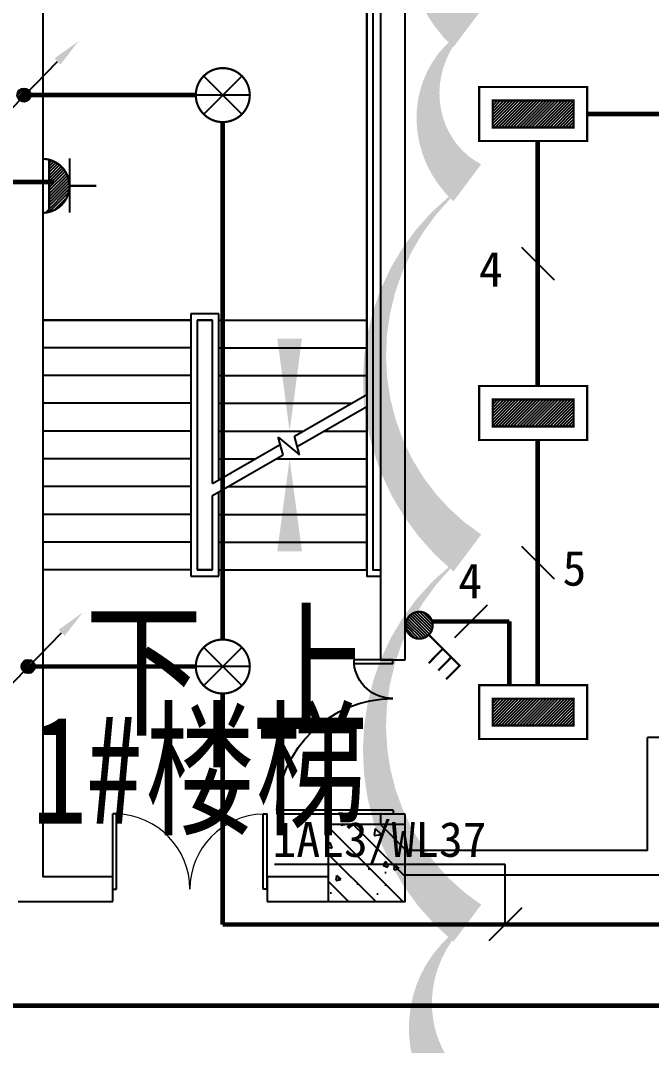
# Model space of a CAD drawing. Header units: millimetres. Extents: x -633009578 to 5705885, y -633235091 to 2571734.
# Drawn here: x 2784152 to 2790290, y 2184960 to 2194928 of the extents above; entities that cross this region are included whole.
import ezdxf

# ---------------------------------------------------------------- set-up
doc = ezdxf.new("R2010")
doc.units = ezdxf.units.MM
doc.header["$LTSCALE"] = 1000
doc.header["$MEASUREMENT"] = 0
doc.layers.get('0').update_dxf_attribs({"color": 9})
for name, color, linetype in [('3T_WOOD', 21, 'Continuous'), ('A-COLUM(柱)', 255, 'Continuous'), ('A-DOOR(门）', 4, 'Continuous'), ('A-STAR(楼梯)', 51, 'Continuous'), ('A-TEXT(房间)', 243, 'Continuous'), ('A-WALL(墙)', 255, 'Continuous'), ('DIM_MODI', 6, 'Continuous'), ('DIM_SYMB', 3, 'Continuous'), ('PUB_TEXT', 7, 'Continuous'), ('电-弱电平面-箭头', 3, 'Continuous'), ('电-强电平面-标注', 3, 'Continuous'), ('电-强电平面-线缆', 3, 'Continuous'), ('设备-插座', 3, 'Continuous'), ('设备-照明', 3, 'Continuous')]:
    doc.layers.add(name, color=color, linetype=linetype)
doc.styles.add('_TCH', font='simhei.ttf', dxfattribs={"width": 0.75, "bigfont": 'hztxt.shx'})
doc.styles.add('_TCH_DIM', font='simhei.ttf', dxfattribs={"width": 0.8, "bigfont": 'hztxt.shx'})
doc.styles.add('ELEC-DIM', font='simhei.ttf')
doc.styles.add('IDQSTYLE', font='simhei.ttf', dxfattribs={"width": 0.707, "bigfont": 'hztxt.shx'})

# ---------------------------------------------------------------- blocks, each defined once
blk = doc.blocks.new('$DorLib2D$00000225')
at = {"color": 0}
for p, q in [((0.4750000000000032, -0.001447885298549778), (0.4750000000000032, 0.7521225008925327)), ((0.4750000000000032, 0.7521225008925327), (0.5000000000000036, 0.7521225008925363)), ((0.5000000000000036, -0.001447885298549778), (0.5000000000000036, 0.7521225008925363)), ((-0.4999999999999982, -3.552713678800501e-15), (-0.5, 0.252035990386009)), ((-0.4750000000000014, 0.252035990386009), (-0.5, 0.252035990386009)), ((-0.4749999999999996, -3.552713678800501e-15), (-0.4750000000000014, 0.252035990386009)), ((-0.4749999999999996, -3.552713678800501e-15), (-0.4999999999999947, -3.552713678800501e-15)), ((0.4750000000000032, -0.001447885298549778), (0.4999999999999929, -0.001447885298549778))]:
    blk.add_line(p, q, dxfattribs=at)
for centre, radius, start, end in [((0.5046168020419071, -0.001920809357812914), 0.7546247204382253, 92.24926861260724, 179.7237749158362), ((-0.5007908120542499, 0.002572563917482285), 0.2507930763238999, 359.7898704778746, 84.09743784757413)]:
    blk.add_arc(centre, radius, start, end, dxfattribs=at)
blk = doc.blocks.new('$DorLib2D$00000002')
for p, q in [((-0.5, -5.684341886080802e-17), (-0.5000000000000007, 0.4875)), ((-0.4750000000000007, 0.4875), (-0.5000000000000007, 0.4875)), ((-0.475, -2.842170943040401e-17), (-0.4750000000000007, 0.4875)), ((0.475, -2.842170943040401e-17), (0.4750000000000007, 0.4875)), ((0.4750000000000007, 0.4875), (0.5000000000000007, 0.4875)), ((0.5, -5.684341886080802e-17), (0.5000000000000007, 0.4875)), ((-0.5, -5.684341886080802e-17), (-0.475, -2.842170943040401e-17)), ((0.5, -5.684341886080802e-17), (0.475, -2.842170943040401e-17))]:
    blk.add_line(p, q)
at = {"lineweight": 13}
for centre, start, end in [((-0.4875, -4.263256414560601e-17), 0, 88.53071641864632), ((0.4875, -4.263256414560601e-17), 91.4692835813537, 180)]:
    blk.add_arc(centre, 0.4875, start, end, dxfattribs=at)
blk = doc.blocks.new('_FZH')
h = blk.add_hatch()
h.set_pattern_fill('钢筋混凝土', color=256, scale=0.1, style=0)
h.set_pattern_definition([(45, (0, 0), (-0.1767766952966369, 0.1767766952966369), []), (50, (0, 0), (0.7172601826007535, -0.06275213498259512), [0.07500000000000001, -0.8250000000000001]), (355, (0, 0), (-0.138751333613, 0.7521921337000119), [0.06, -0.66]), (100.4514, (0.05977168000000001, -0.00522934), (0.5785093817140216, 0.6894395420609536), [0.06374019, -0.701142112]), (46.1842, (0, 0.2), (1.067241048625645, -0.1655190143290181), [0.1125, -1.2375]), (96.6356, (0.088936745, 0.186206693), (0.9346627055487033, 0.9741178709004418), [0.095610288, -1.051713]), (351.1842, (0, 0.2), (0.9346619451336272, 0.9741186009253247), [0.09000000000000001, -0.9900000000000001]), (21, (0.1, 0.15), (0.5969070521184617, -0.4026188906653388), [0.07500000000000001, -0.8250000000000001]), (326, (0.1, 0.15), (0.2433153319215824, 0.7251500450468529), [0.06, -0.66]), (71.4514, (0.149742233, 0.116448394), (0.84022262858149, 0.3225304967099524), [0.06374019, -0.701142112]), (37.50000000000001, (0, 0), (0.01215985531729062, 0.3328938538313115), [0, -0.652, 0, -0.67, 0, -0.6625000000000001]), (7.499999999999999, (0, 0), (0.2630695374421486, 0.3944117118823603), [0, -0.382, 0, -0.637, 0, -0.2525]), (-32.5, (-0.223, 0), (0.533822436172409, -0.02255487173437976), [0, -0.25, 0, -0.78, 0, -1.035]), (-42.5, (-0.323, 0), (0.5831861693423862, 0.1001049823323177), [0, -0.325, 0, -0.518, 0, -0.735])])
h.paths.add_polyline_path([(-0.5, -0.5), (0.5, -0.5), (0.5, 0.5), (-0.5, 0.5)])
blk.add_lwpolyline([(-0.5, -0.5), (0.5, -0.5), (0.5, 0.5), (-0.5, 0.5)], close=True)
blk = doc.blocks.new('9-29-1')
at = {"layer": 'A-STAR(楼梯)'}
for p, q in [((1128490.598288357, 1517857.113137866), (1128490.598288357, 1514037.113137866)), ((1131640.598288357, 1514037.113137866), (1131640.598288273, 1517107.113138146)), ((1130200.598288326, 1514097.113137588), (1129930.598288522, 1514097.113137588)), ((1129930.598288522, 1514097.113137588), (1129930.598288522, 1511547.113139914)), ((1130200.598288285, 1512481.476479217), (1130200.598288326, 1514097.113137588)), ((1128490.598288357, 1514037.113137866), (1128490.598288357, 1511607.113137866)), ((1129930.598288421, 1514037.113137821), (1128490.598288357, 1514037.113137866)), ((1128490.598288357, 1514037.113137866), (1129930.598288421, 1514037.113137938)), ((1129990.598288357, 1514037.113137866), (1129990.598288357, 1511607.113137866)), ((1130140.598288326, 1514037.113137588), (1129990.598288326, 1514037.113137588)), ((1129990.598288326, 1514037.113137588), (1129990.598288326, 1511607.113137588)), ((1129990.598286338, 1514037.113137826), (1130140.598288972, 1514037.113137899)), ((1130140.598288232, 1512446.835463034), (1130140.598288357, 1514037.113137866)), ((1130140.598288432, 1512446.83546315), (1130140.598288326, 1514037.113137588)), ((1130200.598288285, 1514037.113138146), (1131640.598288357, 1514037.113137866)), ((1130200.598288284, 1514037.113137898), (1131640.598288357, 1514037.113137866)), ((1131640.598288433, 1513312.86086716), (1131640.598288357, 1514037.113137866)), ((1129930.598288421, 1513767.113138146), (1128490.598288357, 1513767.113137866)), ((1130200.598288285, 1513767.113137821), (1131640.598288357, 1513767.113137866)), ((1129930.598288421, 1513497.113137821), (1128490.598288357, 1513497.113137866)), ((1130200.598288285, 1513497.113137821), (1131640.598288357, 1513497.113137866)), ((1130937.719672909, 1512907.053708757), (1131640.598288432, 1513312.86086669)), ((1129930.598288421, 1513227.113137821), (1128490.598288357, 1513227.113137866)), ((1130200.598288285, 1513227.113137821), (1131492.078864987, 1513227.113138043)), ((1130964.514592136, 1512807.053708814), (1131640.598288432, 1513197.390812881)), ((1131640.598288357, 1511607.113137866), (1131640.598288432, 1513197.390812717)), ((1129930.598288421, 1512957.113137821), (1128490.598288357, 1512957.113137866)), ((1130200.598288285, 1512957.113137821), (1131024.425146512, 1512957.113137759)), ((1130826.194224788, 1512727.194407463), (1130780.012762378, 1512899.545956773)), ((1130780.012762378, 1512899.545956773), (1130986.057703817, 1512726.653722406)), ((1130986.057703817, 1512726.653722406), (1130937.719672909, 1512907.053708757)), ((1131224.425147507, 1512957.113137765), (1131640.598288357, 1512957.113137866)), ((1130140.598288232, 1512446.835462711), (1130799.399305556, 1512827.194407423)), ((1129930.598288421, 1512687.113137821), (1128490.598288357, 1512687.113137866)), ((1130140.598288232, 1512331.365408675), (1130826.194224788, 1512727.194407463)), ((1130200.598288285, 1512687.113138146), (1130556.771429664, 1512687.113138281)), ((1130756.77142959, 1512687.113138242), (1131640.598288357, 1512687.113137866)), ((1129930.598288421, 1512417.113138146), (1128490.598288357, 1512417.113137866)), ((1130289.117710929, 1512417.113137707), (1131640.598288357, 1512417.113137866)), ((1130140.598288357, 1511607.113137866), (1130140.598288232, 1512331.365408976)), ((1130140.598288326, 1511607.113137588), (1130140.598288432, 1512331.365409092)), ((1130200.598288326, 1511547.113139914), (1130200.598288285, 1512366.006425181)), ((1129930.598288421, 1512147.113137821), (1128490.598288357, 1512147.113137866)), ((1130200.598288285, 1512147.113137821), (1131640.598288357, 1512147.113137866)), ((1129930.598288421, 1511877.113137821), (1128490.598288357, 1511877.113137866)), ((1130200.598288285, 1511877.113137821), (1131640.598288357, 1511877.113137866)), ((1129930.598288421, 1511607.113137821), (1128490.598288357, 1511607.113137866)), ((1129990.598288326, 1511607.113137588), (1130140.598288326, 1511607.113137588)), ((1130140.598288357, 1511607.113137866), (1129990.598288357, 1511607.113137866)), ((1130200.598288285, 1511607.113137821), (1131640.598288357, 1511607.113137866)), ((1129930.598288522, 1511547.113139914), (1130200.598288326, 1511547.113139914))]:
    blk.add_line(p, q, dxfattribs=at)
for points in [[(1131640.598288354, 1517107.113137866), (1131640.59828867, 1511547.113137805), (1131775.598288342, 1511547.113137804)], [(1131700.598288354, 1517107.113137866), (1131700.598288666, 1511607.113137805), (1131775.598288342, 1511607.113137804)]]:
    blk.add_lwpolyline(points, dxfattribs=at)
at = {"layer": 'A-WALL(墙)'}
for p, q in [((1128490.598288357, 1517857.113137719), (1128490.598288357, 1513157.113137866)), ((1131775.598288301, 1517107.113138146), (1131775.598288349, 1510732.11313798)), ((1132015.598288361, 1510732.113137983), (1132015.598288279, 1517107.113138146)), ((1128490.598288357, 1513157.113137866), (1128490.598288357, 1510857.113137866)), ((1128490.598288357, 1510857.113137866), (1128490.598288195, 1508622.113137914)), ((1131775.598288349, 1510732.11313798), (1132015.598288361, 1510732.113137983)), ((1136670.598293232, 1509977.113137821), (1134370.598293589, 1509977.113137821)), ((1134370.598293583, 1508877.113137756), (1134370.598293589, 1509977.113137821)), ((1132015.598288379, 1509232.113137982), (1131775.598288365, 1509232.11313798)), ((1131775.598288365, 1509232.11313798), (1131775.598288227, 1509132.113138146)), ((1132015.598287764, 1509132.113138146), (1132015.598288379, 1509232.113137982)), ((1134370.598293583, 1508877.113137756), (1132015.598288369, 1508877.113137756)), ((1129170.59828859, 1508622.113137905), (1128490.598288195, 1508622.113137914)), ((1129170.59828859, 1508382.113137976), (1129170.59828859, 1508622.113137905)), ((1131265.598288357, 1508622.113138025), (1130670.598288589, 1508622.113137965)), ((1130670.598288589, 1508622.113137965), (1130670.59828859, 1508382.113137947)), ((1134490.598293264, 1508637.113137866), (1132015.598288357, 1508637.113137866)), ((1128250.598288386, 1508382.113138082), (1129170.59828859, 1508382.113137976)), ((1130670.59828859, 1508382.113137947), (1131265.598288357, 1508382.113138025))]:
    blk.add_line(p, q, dxfattribs=at)
at = {"layer": 'DIM_MODI'}
blk.add_lwpolyline([(1143665.156910568, 1520921.590503409, 0, 450, 0.5), (1141265.156910568, 1520921.590503409, 0, 450, 0.5), (1137215.156910568, 1520921.590503409, 0, 450, 0.5), (1134815.156910568, 1520921.590503409, 0, 450, 0.5), (1133015.156910568, 1520921.590503409, 0, 450, 0.5), (1132619.169688425, 1520921.590503409, 0, 450, 0.5), (1132619.169688425, 1518671.590503409, 0, 450, 0.5), (1132619.169688425, 1516871.590503409, 0, 450, 0.5), (1132619.169688425, 1515371.590503409, 0, 450, 0.5), (1132619.169688425, 1511771.590503409, 0, 450, 0.5), (1132619.169688425, 1508171.590503409, 0, 450, 0.5), (1132619.169688425, 1506371.590503409, 0, 450, 0.5), (1132619.169688425, 1502955.070589236, 0, 450, 0.5), (1134569.169688425, 1502955.070589236, 0, 450, 0.5), (1137719.169688425, 1502955.070589236, 0, 450, 0.5), (1140869.169688425, 1502955.070589236, 0, 450, 0.5), (1144469.169688425, 1502955.070589236, 0, 450, 0.5)], format="xyseb", dxfattribs=at)
at = {"layer": 'DIM_SYMB'}
for points in [[(1129240.598288357, 1511472.113137866, 0, 0, 0), (1129240.598288357, 1515947.113137866, 0, 0, 0), (1130890.598288357, 1515947.113137866, 0, 0, 0), (1130890.598288357, 1512957.113137866, 0, 240.0000000000001, 0), (1130890.598288357, 1513857.113137866, 0, 0, 0)], [(1130890.598288357, 1511472.113137866, 0, 0, 0), (1130890.598288357, 1512687.113137866, 0, 240.0000000000001, 0), (1130890.598288357, 1511787.113137866, 0, 0, 0)]]:
    blk.add_lwpolyline(points, format="xyseb", dxfattribs=at)
at = {"layer": 'A-COLUM(柱)', "xscale": 750, "yscale": 750, "zscale": 750, "rotation": 270}
blk.add_blockref('_FZH', (1131640.598288357, 1508757.113137866), dxfattribs=at)
at = {"layer": 'A-DOOR(门）', "xscale": -1500, "yscale": 1500, "zscale": 1500, "rotation": 90.00000000059569}
blk.add_blockref('$DorLib2D$00000225', (1131895.598288344, 1509982.11313793), dxfattribs=at)
at = {"layer": 'A-DOOR(门）', "extrusion": (0, 0, -1), "xscale": -1500, "yscale": 1500, "zscale": 1500}
blk.add_blockref('$DorLib2D$00000002', (-1129920.598288403, 1508502.113138025), dxfattribs=at)
at = {"layer": 'A-TEXT(房间)', "style": '_TCH', "width": 0.75}
for s, p in [('楼梯', (1129484.537903475, 1509139.074919229)), ('1#', (1128382.037903475, 1509139.074919229))]:
    blk.add_text(s, height=1050, dxfattribs=at).set_placement(p)
at = {"layer": 'PUB_TEXT', "style": '_TCH_DIM', "width": 0.8}
for s, p in [('上', (1130516.897500955, 1510107.113137866)), ('下', (1128899.968367097, 1510107.113137866))]:
    blk.add_text(s, height=1050, dxfattribs=at).set_placement(p)
blk = doc.blocks.new('HC000073')
at = {"color": 0, "linetype": 'Continuous'}
for p, q in [((-1.76776695296229, 1.76776695296229), (1.767766952970533, -1.767766952970533)), ((1.76776695297059, 1.767766952970476), (-1.767766952966383, -1.767766952966497)), ((-2.499999999999943, -5.684341886080801e-14), (2.500000000000057, -5.684341886080801e-14))]:
    blk.add_line(p, q, dxfattribs=at)
at = {"color": 0, "linetype": 'Continuous', "const_width": 0.2}
blk.add_lwpolyline([(1.76776695296644, -1.76776695296644, 0.1989123673796617), (2.500000000000057, 0, 0.1989123673796613), (1.767766952966383, 1.767766952966326, 0.198912367379653), (1.137288912133798e-13, 2.499999999999943, 0.1989123673796647), (-1.767766952966269, 1.767766952966327, 0.1989123673796613), (-2.499999999999943, 1.951292859901378e-16, 0.1989123673796761), (-1.767766952966269, -1.76776695296644, 0.1989123673796719), (1.12894543431545e-13, -2.500000000000057, 0.1989123673796541)], format="xyb", close=True, dxfattribs=at)
at = {"color": 0, "style": 'IDQSTYLE', "width": 0.7}
blk.add_attdef('PSFHATT', (4.500000010000057, -2.500000010000057), '', height=2.5, dxfattribs=at)
blk = doc.blocks.new('*X147')
at = {"color": 0, "linetype": 'Continuous'}
for p, q in [((192.590110055903, 446.7242872143482), (193.9264208598343, 448.0605980182795)), ((192.6512440212146, 447.2096852483717), (193.4410228258108, 447.9994640529679)), ((192.666080612941, 446.3759937026742), (194.2747143715083, 447.9846274612416)), ((192.8122309321682, 446.0978799531896), (194.552828120993, 447.8384771420143)), ((193.0126674313866, 445.874052383696), (194.7766556904866, 447.6380406427959)), ((193.2651240367983, 445.7022449203958), (194.9484631537868, 447.3855840373842)), ((193.5780466605768, 445.5909034754624), (195.0598045987202, 447.0726614136058)), ((193.9838870800477, 445.5724798262212), (195.0782282479613, 446.6668209941349))]:
    blk.add_line(p, q, dxfattribs=at)
blk = doc.blocks.new('HC001443')
at = {"color": 0, "linetype": 'Continuous'}
for p, q in [((0, -0.05776119327242668), (3.105492900474815, 3.117216328523909)), ((1.307398633798584e-12, -0.05776119327106244), (-3.105492900473507, -3.232738715067399))]:
    blk.add_line(p, q, dxfattribs=at)
for points in [[(3.105492900474815, 3.117216328523909, 0.8, 0, 0), (5.057392361378561, 5.003787405167827, 0, 0, 0)], [(-3.105492900473507, -3.232738715067399, 0.8, 0, 0), (-5.057392361377197, -5.119309791711203, 0, 0, 0)]]:
    blk.add_lwpolyline(points, format="xyseb", dxfattribs=at)
blk.add_circle((0, 0), 0.625, dxfattribs=at)
at = {"color": 0, "linetype": 'Continuous', "xscale": 0.5, "yscale": 0.5, "zscale": 0.5}
blk.add_blockref('*X147', (-96.91845018383214, -223.4069038532592), dxfattribs=at)
at = {"color": 0, "style": 'IDQSTYLE', "width": 0.7}
blk.add_attdef('PSFHATT', (7.057392361378561, -5.119309791711203), '', height=2.5, dxfattribs=at)
blk = doc.blocks.new('*X164')
at = {"color": 0, "linetype": 'Continuous'}
for p, q in [((159.595646846908, 156.7672197221619), (159.6233466819307, 156.7949195571846)), ((159.6640079704214, 156.5527381332005), (159.9061893944054, 156.7949195571846)), ((159.747532531186, 156.3534199814905), (160.18903210688, 156.7949195571846)), ((159.8446775338837, 156.1677222717137), (160.4718748193546, 156.7949195571846)), ((159.9544025265515, 155.9946045519069), (160.7547175318292, 156.7949195571846)), ((160.0760273856543, 155.833386698535), (161.0375602443038, 156.7949195571846)), ((160.2091522122192, 155.6836688126253), (161.3204029567785, 156.7949195571846)), ((160.3536147760518, 155.5452886639833), (161.6032456692531, 156.7949195571846)), ((160.5094741859558, 155.4183053614127), (161.8860883817277, 156.7949195571846)), ((160.6770167777584, 155.3030052407406), (162.1689310942023, 156.7949195571846)), ((160.8567856433337, 155.1999313938414), (162.451773806677, 156.7949195571846)), ((161.0496413096342, 155.1099443476672), (162.7346165191516, 156.7949195571846)), ((161.2568708631404, 155.0343311886988), (163.0174592316262, 156.7949195571846)), ((161.4803825063601, 154.9750001194438), (163.3003019441008, 156.7949195571846)), ((161.7230685552892, 154.9348434558983), (163.5831446565754, 156.7949195571846)), ((161.9895441276247, 154.9184763157592), (163.86598736905, 156.7949195571846)), ((162.2878715788766, 154.9339610545365), (164.4937876543064, 157.1398771299663)), ((162.6346011340941, 154.9978478972794), (164.4299008115636, 156.7931475747489)), ((163.0778250055067, 155.1582290562173), (164.2695196526256, 156.3499237033363))]:
    blk.add_line(p, q, dxfattribs=at)
blk = doc.blocks.new('HC000134')
at = {"color": 0, "linetype": 'Continuous', "const_width": 0.2}
blk.add_lwpolyline([(-2.5, 5, 0.198912367379654), (-1.767766952966213, 3.232233047033674, 0.1989123673796558), (-4.592273826913179e-16, 2.5, 0.1989123673796559), (1.767766952966213, 3.232233047033674, 0.1989123673796541), (2.5, 4.999999999999999)], format="xyb", dxfattribs=at)
for points in [[(-2.421006983541702, 4.37652170395188), (2.421006983541702, 4.37652170395188)], [(-2.549372027147456, 2.476391871554483), (2.483025305961291, 2.476391871554483)], [(0, 2.5), (0, 0)]]:
    blk.add_lwpolyline(points, dxfattribs=at)
at = {"color": 0, "linetype": 'Continuous'}
blk.add_blockref('*X164', (-162.0093508556101, -152.4183978532327), dxfattribs=at)
at = {"color": 0, "style": 'IDQSTYLE', "width": 0.7}
blk.add_attdef('PSFHATT', (4.500000010000001, 0), '', height=2.5, dxfattribs=at)
blk = doc.blocks.new('*X353')
at = {"color": 0, "linetype": 'Continuous'}
for p, q in [((277.1059544658493, 221.9516255332986), (279.536990929048, 224.3826619964973)), ((277.1059544658493, 222.2344682457732), (279.2541482165735, 224.3826619964973)), ((277.1059544658493, 222.5173109582479), (278.9713055040988, 224.3826619964973)), ((277.1059544658493, 222.8001536707225), (278.6884627916242, 224.3826619964973)), ((277.1059544658493, 223.0829963831971), (278.4056200791496, 224.3826619964973)), ((277.1059544658493, 223.3658390956717), (278.122777366675, 224.3826619964973)), ((277.1059544658493, 223.6486818081463), (277.8399346542004, 224.3826619964973)), ((277.1059544658493, 223.9315245206209), (277.5570919417257, 224.3826619964973)), ((277.1059544658493, 224.2143672330955), (277.2742492292511, 224.3826619964973)), ((277.3198336415227, 221.8826619964973), (279.8198336415227, 224.3826619964973)), ((277.6026763539973, 221.8826619964973), (280.1026763539973, 224.3826619964973)), ((277.8855190664719, 221.8826619964973), (280.3855190664719, 224.3826619964973)), ((278.1683617789465, 221.8826619964973), (280.6683617789466, 224.3826619964973)), ((278.4512044914212, 221.8826619964973), (280.9512044914212, 224.3826619964973)), ((278.7340472038958, 221.8826619964973), (281.2340472038958, 224.3826619964973)), ((279.0168899163704, 221.8826619964973), (281.5168899163704, 224.3826619964973)), ((279.299732628845, 221.8826619964973), (281.799732628845, 224.3826619964973)), ((279.5825753413196, 221.8826619964973), (282.0825753413196, 224.3826619964973)), ((279.8654180537943, 221.8826619964973), (282.3654180537943, 224.3826619964973)), ((280.1482607662689, 221.8826619964973), (282.6482607662689, 224.3826619964973)), ((280.4311034787435, 221.8826619964973), (282.9311034787435, 224.3826619964973)), ((280.7139461912181, 221.8826619964973), (283.2139461912181, 224.3826619964973)), ((280.9967889036927, 221.8826619964973), (283.4967889036927, 224.3826619964973)), ((281.2796316161674, 221.8826619964973), (283.7796316161674, 224.3826619964973)), ((281.5624743286419, 221.8826619964973), (284.062474328642, 224.3826619964973)), ((281.8453170411166, 221.8826619964973), (284.3453170411166, 224.3826619964973)), ((282.1281597535912, 221.8826619964973), (284.6059544658494, 224.3604567087555)), ((282.4110024660658, 221.8826619964973), (284.6059544658494, 224.0776139962809)), ((282.6938451785405, 221.8826619964973), (284.6059544658494, 223.7947712838063)), ((282.976687891015, 221.8826619964973), (284.6059544658494, 223.5119285713317)), ((283.2595306034897, 221.8826619964973), (284.6059544658494, 223.229085858857)), ((283.5423733159643, 221.8826619964973), (284.6059544658494, 222.9462431463824)), ((283.8252160284389, 221.8826619964973), (284.6059544658494, 222.6634004339078)), ((284.1080587409135, 221.8826619964973), (284.6059544658494, 222.3805577214332)), ((284.3909014533882, 221.8826619964973), (284.6059544658494, 222.0977150089586))]:
    blk.add_line(p, q, dxfattribs=at)
blk = doc.blocks.new('HC000062')
at = {"color": 0, "linetype": 'Continuous', "const_width": 0.2}
for points in [[(-4.97662087547036, 2.499999999999943), (5.023379124529697, 2.499999999999943), (5.023379124529697, -2.500000000000057), (-4.97662087547036, -2.500000000000057), (-4.97662087547036, 2.499999999999943)], [(-3.72662087547036, 1.25), (-3.72662087547036, -1.250000000000057), (3.773379124529697, -1.250000000000057), (3.773379124529697, 1.25), (-3.72662087547036, 1.25)]]:
    blk.add_lwpolyline(points, dxfattribs=at)
at = {"color": 0, "linetype": 'Continuous'}
blk.add_blockref('*X353', (-280.8325753413197, -223.1326619964974), dxfattribs=at)
at = {"color": 0, "style": 'IDQSTYLE', "width": 0.7}
blk.add_attdef('PSFHATT', (7.023379124529697, -2.500000000000057), '', height=2.5, dxfattribs=at)
blk = doc.blocks.new('*X155')
at = {"color": 0, "linetype": 'Continuous'}
for p, q in [((261.9988066744281, 135.850956910748), (263.2375091559566, 137.0896593922765)), ((262.0234026256783, 135.5927101495236), (263.4957559171792, 137.0650634410244)), ((262.0463461952987, 136.1813391440932), (262.9071269225657, 137.0421198713602)), ((262.0884022348038, 135.3748670461744), (263.7135990205094, 137.00006383188)), ((262.1829592200917, 135.1865813189878), (263.9018847477136, 136.9055068466096)), ((262.3023466942452, 135.0231260806666), (264.0653399860179, 136.7861193724393)), ((262.4446987243758, 134.8826353983226), (264.205830668362, 136.6437673423088)), ((262.6100901587723, 134.7651841202445), (264.3232819464568, 136.478375907929)), ((262.8005700291263, 134.6728212781239), (264.4156447885779, 136.2878960375755)), ((263.0211904412342, 134.6105989777572), (264.4778670889456, 136.0672756254685)), ((263.2836307586351, 134.5901965826834), (264.4982694840214, 135.8048353080697)), ((263.6234742990336, 134.6471974106073), (264.4412686561033, 135.464991767677))]:
    blk.add_line(p, q, dxfattribs=at)
blk = doc.blocks.new('HC000111')
at = {"color": 0, "linetype": 'Continuous', "const_width": 0.2}
for points in [[(0.8838834764831975, 2.133883476483163), (3.750000000000091, 5), (5.000000000000091, 3.75)], [(2.898879886034229, 4.275409520972289), (4.191507707965946, 3.019373591507303)], [(2.221789122165297, 3.388795923702901), (3.514416944097014, 2.132759994237858)]]:
    blk.add_lwpolyline(points, dxfattribs=at)
blk.add_lwpolyline([(0.8838834764833108, 0.3661165235168934, 0.1989123673796338), (1.250000000000034, 1.250000000000057, 0.1989123673796269), (0.8838834764832544, 2.13388347648322, 0.1989123673796352), (9.12880881998035e-14, 2.5, 0.1989123673796539), (-0.8838834764830719, 2.13388347648322, 0.1989123673796721), (-1.249999999999966, 1.250000000000057, 0.1989123673796564), (-0.8838834764831855, 0.3661165235168368, 0.198912367379673), (9.087175456556906e-14, 0, 0.198912367379652)], format="xyb", close=True, dxfattribs=at)
at = {"color": 0, "linetype": 'Continuous'}
blk.add_blockref('*X155', (-263.2487560761181, -134.5897099905746), dxfattribs=at)
at = {"color": 0, "style": 'IDQSTYLE', "width": 0.7}
blk.add_attdef('PSFHATT', (7.000000000000091, -1e-08), '', height=2.5, dxfattribs=at)

msp = doc.modelspace()

# ---------------------------------------------------------------- linework, layer by layer
at = {"layer": '电-强电平面-标注'}
for p, q in [((2789023.900974233, 2192723.617718453), (2789342.099025767, 2192405.41966692)), ((2789023.900974233, 2189815.28438511), (2789342.099025767, 2189497.086333577)), ((2788691.192185823, 2189242.09624913), (2788372.99413429, 2188923.898197595)), ((2788868, 2186719.147469277), (2786622.485843879, 2186719.147469277)), ((2788868, 2186138), (2788868, 2186719.147469277)), ((2789027.099025767, 2186297.099025766), (2788708.900974233, 2185978.900974233))]:
    msp.add_line(p, q, dxfattribs=at)
at = {"layer": '电-强电平面-线缆', "color": 1, "linetype": 'Continuous', "const_width": 45}
for points in [[(2785857.429338727, 2194202.187472148), (2784186.429338727, 2194202.187472148)], [(2789664.115506522, 2194018.685359349), (2791847.448839856, 2194018.685359349)], [(2786119.929338727, 2188907.687472148), (2786119.929338727, 2193939.687472148)], [(2789183, 2191372.852026015), (2789183, 2193756.185359358)], [(2784479.598636597, 2193356.956307578), (2784062.049957141, 2193356.956307578)], [(2789183, 2188464.518692672), (2789183, 2190847.852026015)], [(2788156.686320114, 2189082.997223363), (2788907.5, 2189082.997223363)], [(2788907.5, 2188464.518692672), (2788907.5, 2189082.997223363)], [(2785857.429338727, 2188645.187472148), (2784226.429338727, 2188645.187472148)], [(2786119.929338727, 2186136.09753632), (2786119.929338727, 2188382.687472148)], [(2786119.929338727, 2186136.09753632), (2791722.110487394, 2186136.09753632)], [(2780632.127344223, 2185346.6018814), (2791725.144410819, 2185346.6018814)]]:
    msp.add_lwpolyline(points, dxfattribs=at)

# ---------------------------------------------------------------- block references
at = {"layer": '3T_WOOD'}
msp.add_blockref('9-29-1', (1655879.395743424, 677977.51603476), dxfattribs=at)
at = {"layer": '电-弱电平面-箭头', "color": 4, "xscale": 105, "yscale": 105, "zscale": 105}
for p in [(2784186.4293414, 2194202.187468886), (2784226.4293414, 2188645.187476515)]:
    msp.add_blockref('HC001443', p, dxfattribs=at)
at = {"layer": '设备-插座', "xscale": -105, "yscale": 105, "zscale": 105, "rotation": 89.99999999999987}
msp.add_blockref('HC000134', (2784890.988063499, 2193319.603520221), dxfattribs=at)
at = {"layer": '设备-照明', "yscale": 105, "zscale": 105}
for name, p, xscale in [('HC000073', (2786119.929338727, 2194202.187472148), -105), ('HC000062', (2789136.660698473, 2194018.685359358), 105), ('HC000062', (2789136.660698473, 2191110.352026015), 105), ('HC000073', (2786119.929338727, 2188645.187472148), -105), ('HC000062', (2789136.660698473, 2188202.018692672), 105)]:
    msp.add_blockref(name, p, dxfattribs=dict(at, xscale=xscale))
at = {"layer": '设备-照明', "xscale": 105, "yscale": 105, "zscale": 105, "rotation": 270}
msp.add_blockref('HC000111', (2787899.367819756, 2189046.482901275), dxfattribs=at)

# ---------------------------------------------------------------- texts
at = {"layer": '电-强电平面-标注', "style": 'ELEC-DIM'}
for s, p in [('4', (2788611.481012658, 2192339.518692685)), ('5', (2789424.481012658, 2189431.185359342)), ('4', (2788410.574172713, 2189307.997223363)), ('1AL3/WL37', (2786604.512658229, 2186794.005382586))]:
    msp.add_text(s, height=339.8734177215189, dxfattribs=at).set_placement(p)

doc.saveas('drawing.dxf')
